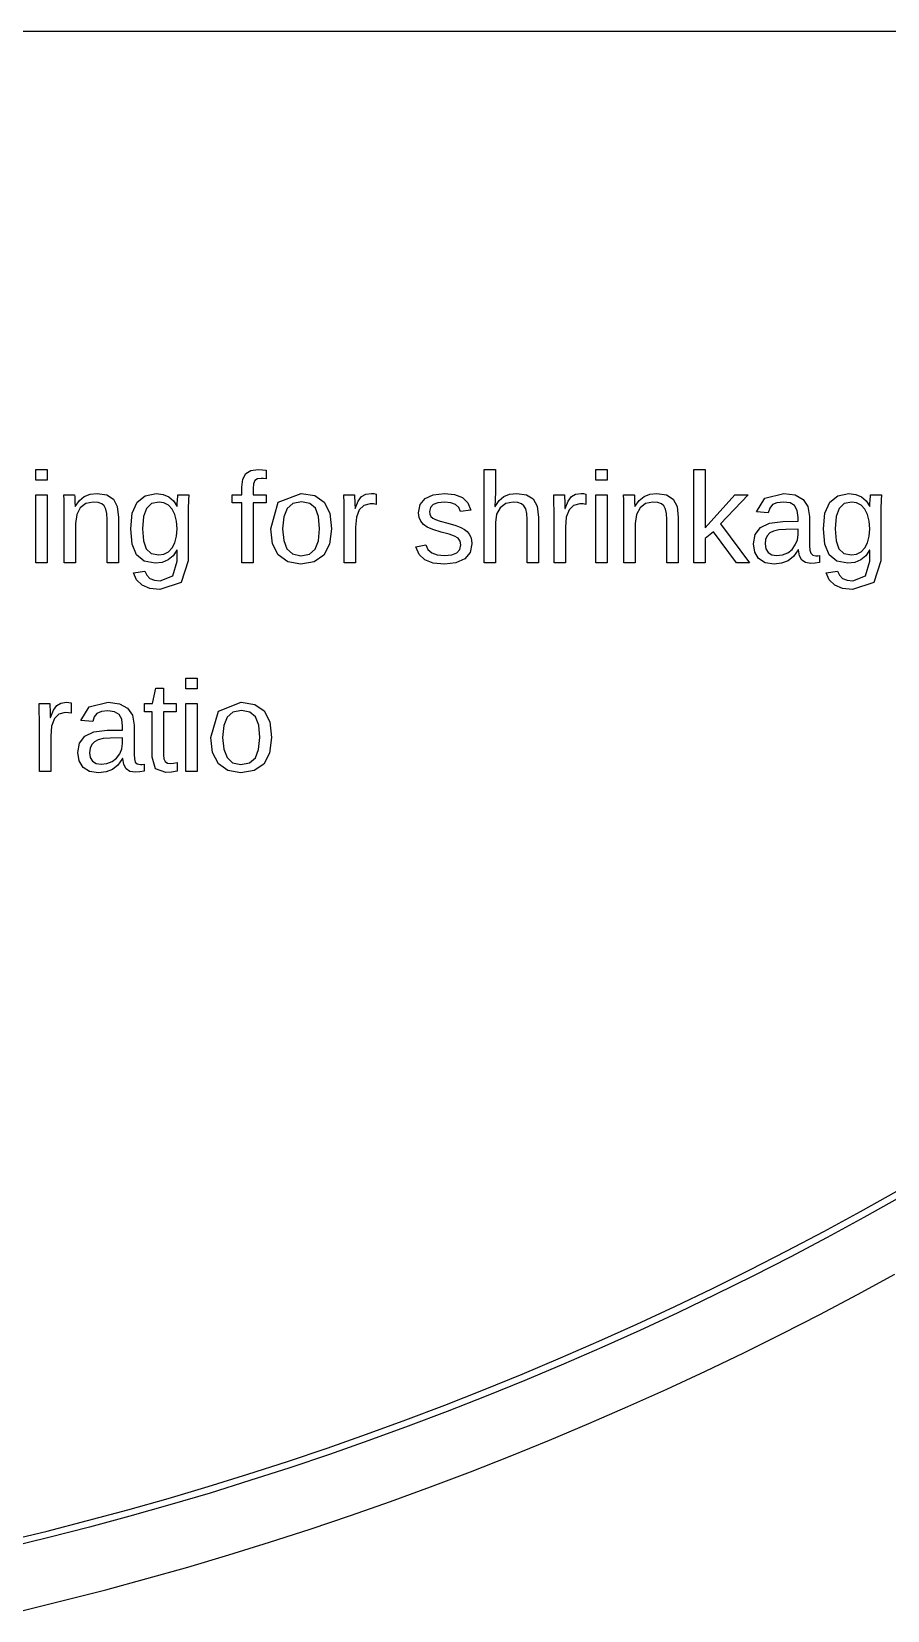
# Model space of a CAD drawing. Extents: x -16 to 132, y -40 to 113.
# Drawn here: x 73.08 to 91.94, y -37.62 to -2.81 of the extents above; entities that cross this region are included whole.
import ezdxf

# ---------------------------------------------------------------- set-up
doc = ezdxf.new("R2010")
doc.units = 0

msp = doc.modelspace()

# ---------------------------------------------------------------- linework, layer by layer
for p, q in [((113.253, -2.81215), (-2.81215, -2.81215)), ((73.1778, -12.7026), (73.1778, -12.464)), ((73.1778, -12.464), (73.4274, -12.464)), ((73.4274, -12.464), (73.4274, -12.7026)), ((77.8015, -12.557), (77.9156, -12.4893)), ((77.9156, -12.4893), (78.0775, -12.4668)), ((78.0775, -12.4668), (78.1735, -12.471)), ((78.1735, -12.471), (78.2536, -12.4835)), ((78.2536, -12.4835), (78.2536, -12.6734)), ((83.0522, -14.5222), (83.0522, -12.464)), ((83.0522, -12.464), (83.3018, -12.464)), ((83.3018, -12.464), (83.3018, -12.9994)), ((85.5117, -12.7026), (85.5117, -12.464)), ((85.5117, -12.464), (85.7614, -12.464)), ((85.7614, -12.464), (85.7614, -12.7026)), ((87.6721, -14.5222), (87.6721, -12.464)), ((87.6721, -12.464), (87.9218, -12.464)), ((87.9218, -12.464), (87.9218, -13.7497)), ((73.4274, -12.7026), (73.1778, -12.7026)), ((77.7113, -12.8524), (77.7339, -12.6759)), ((77.7113, -13.0216), (77.7113, -12.8524)), ((77.7339, -12.6759), (77.8015, -12.557)), ((77.9717, -12.7792), (77.961, -12.887)), ((78.004, -12.7109), (77.9717, -12.7792)), ((78.0601, -12.6745), (78.004, -12.7109)), ((78.1427, -12.6624), (78.0601, -12.6745)), ((78.1947, -12.6651), (78.1427, -12.6624)), ((78.2536, -12.6734), (78.1947, -12.6651)), ((85.7614, -12.7026), (85.5117, -12.7026)), ((73.1778, -14.5222), (73.1778, -13.0216)), ((73.1778, -13.0216), (73.4274, -13.0216)), ((73.4274, -13.0216), (73.4274, -14.5222)), ((73.799, -13.1308), (73.7927, -13.0216)), ((73.7927, -13.0216), (74.0285, -13.0216)), ((73.801, -13.342), (73.799, -13.1308)), ((74.0285, -13.0216), (74.0299, -13.0344)), ((74.0299, -13.0344), (74.0313, -13.059)), ((74.0313, -13.059), (74.0328, -13.0918)), ((74.0328, -13.0918), (74.0347, -13.1291)), ((74.0347, -13.1291), (74.037, -13.1861)), ((74.037, -13.1861), (74.0396, -13.2781)), ((74.0437, -13.2781), (74.1365, -13.1455)), ((74.1365, -13.1455), (74.2428, -13.0583)), ((74.2778, -13.2175), (74.1547, -13.3101)), ((74.2428, -13.0583), (74.3695, -13.01)), ((74.439, -13.1866), (74.2778, -13.2175)), ((74.3695, -13.01), (74.5236, -12.9939)), ((74.5475, -13.1956), (74.439, -13.1866)), ((74.5236, -12.9939), (74.7374, -13.0245)), ((74.6262, -13.2227), (74.5475, -13.1956)), ((74.6814, -13.2702), (74.6262, -13.2227)), ((74.7374, -13.0245), (74.8849, -13.1166)), ((74.8849, -13.1166), (74.9707, -13.2794)), ((75.301, -13.4288), (75.4055, -13.1873)), ((75.4055, -13.1873), (75.5811, -13.0453)), ((75.5811, -13.0453), (75.8292, -12.998)), ((75.7248, -13.2185), (75.6115, -13.3225)), ((75.8902, -13.1838), (75.7248, -13.2185)), ((75.8292, -12.998), (75.9781, -13.0162)), ((75.9993, -13.2014), (75.8902, -13.1838)), ((75.9781, -13.0162), (76.1059, -13.0708)), ((76.0962, -13.2539), (75.9993, -13.2014)), ((76.1059, -13.0708), (76.2097, -13.159)), ((76.2097, -13.159), (76.2869, -13.2781)), ((76.2897, -13.2781), (76.291, -13.2213)), ((76.291, -13.2213), (76.2952, -13.1339)), ((76.2952, -13.1339), (76.3008, -13.0545)), ((76.3008, -13.0545), (76.3063, -13.0216)), ((76.3063, -13.0216), (76.5435, -13.0216)), ((76.5372, -13.1367), (76.5351, -13.3322)), ((76.5435, -13.0216), (76.5372, -13.1367)), ((77.5005, -13.2032), (77.5005, -13.0216)), ((77.5005, -13.0216), (77.7113, -13.0216)), ((77.7113, -13.2032), (77.5005, -13.2032)), ((77.7113, -14.5222), (77.7113, -13.2032)), ((77.961, -12.887), (77.961, -13.0216)), ((77.961, -13.0216), (78.2536, -13.0216)), ((78.2536, -13.2032), (77.961, -13.2032)), ((77.961, -13.2032), (77.961, -14.5222)), ((78.2536, -13.0216), (78.2536, -13.2032)), ((78.3503, -13.7705), (78.5184, -13.188)), ((78.5184, -13.188), (79.0229, -12.9939)), ((78.8383, -13.2142), (78.7102, -13.3219)), ((79.0271, -13.1783), (78.8383, -13.2142)), ((79.0229, -12.9939), (79.3214, -13.0412)), ((79.2135, -13.2135), (79.0271, -13.1783)), ((79.3371, -13.3191), (79.2135, -13.2135)), ((79.3214, -13.0412), (79.5291, -13.1832)), ((79.5291, -13.1832), (79.6508, -13.4247)), ((79.9686, -13.2047), (79.9624, -13.0216)), ((79.9624, -13.0216), (80.1982, -13.0216)), ((79.9707, -13.3711), (79.9686, -13.2047)), ((80.1982, -13.0216), (80.2065, -13.2258)), ((80.2148, -13.3281), (80.2789, -13.1658)), ((80.2789, -13.1658), (80.3521, -13.0646)), ((80.3521, -13.0646), (80.4457, -13.0115)), ((80.5393, -13.2227), (80.4024, -13.2561)), ((80.4457, -13.0115), (80.5712, -12.9939)), ((80.6142, -13.2262), (80.5393, -13.2227)), ((80.5712, -12.9939), (80.6215, -12.9973)), ((80.6215, -12.9973), (80.6725, -13.0077)), ((80.6725, -13.0077), (80.6725, -13.2365)), ((81.6435, -13.2374), (81.7532, -13.1055)), ((81.7532, -13.1055), (81.933, -13.0249)), ((82.0327, -13.1994), (81.93, -13.2379)), ((81.933, -13.0249), (82.1797, -12.998)), ((82.1797, -13.1866), (82.0327, -13.1994)), ((82.1797, -12.998), (82.4025, -13.0198)), ((82.3168, -13.2), (82.1797, -13.1866)), ((82.4231, -13.24), (82.3168, -13.2)), ((82.4025, -13.0198), (82.5742, -13.0854)), ((82.5742, -13.0854), (82.6937, -13.1991)), ((82.6937, -13.1991), (82.7594, -13.3655)), ((83.2969, -13.1741), (83.2929, -13.2452)), ((83.2949, -13.2781), (83.3834, -13.1507)), ((83.3006, -13.0854), (83.2969, -13.1741)), ((83.3018, -12.9994), (83.3006, -13.0854)), ((83.3834, -13.1507), (83.4883, -13.0625)), ((83.5315, -13.2171), (83.4079, -13.3087)), ((83.4883, -13.0625), (83.6164, -13.011)), ((83.6901, -13.1866), (83.5315, -13.2171)), ((83.6164, -13.011), (83.7747, -12.9939)), ((83.7952, -13.1956), (83.6901, -13.1866)), ((83.7747, -12.9939), (83.9868, -13.0242)), ((83.8746, -13.2227), (83.7952, -13.1956)), ((83.9318, -13.269), (83.8746, -13.2227)), ((83.9868, -13.0242), (84.1346, -13.1152)), ((84.1346, -13.1152), (84.2215, -13.2776)), ((84.5928, -13.2047), (84.5866, -13.0216)), ((84.5866, -13.0216), (84.8224, -13.0216)), ((84.5949, -13.3711), (84.5928, -13.2047)), ((84.8224, -13.0216), (84.8307, -13.2258)), ((84.839, -13.3281), (84.9031, -13.1658)), ((84.9031, -13.1658), (84.9763, -13.0646)), ((84.9763, -13.0646), (85.0699, -13.0115)), ((85.1635, -13.2227), (85.0266, -13.2561)), ((85.0699, -13.0115), (85.1954, -12.9939)), ((85.2384, -13.2262), (85.1635, -13.2227)), ((85.1954, -12.9939), (85.2457, -12.9973)), ((85.2457, -12.9973), (85.2967, -13.0077)), ((85.2967, -13.0077), (85.2967, -13.2365)), ((85.5117, -14.5222), (85.5117, -13.0216)), ((85.5117, -13.0216), (85.7614, -13.0216)), ((85.7614, -13.0216), (85.7614, -14.5222)), ((86.1329, -13.1308), (86.1266, -13.0216)), ((86.1266, -13.0216), (86.3624, -13.0216)), ((86.1349, -13.342), (86.1329, -13.1308)), ((86.3624, -13.0216), (86.3638, -13.0344)), ((86.3638, -13.0344), (86.3652, -13.059)), ((86.3652, -13.059), (86.3667, -13.0918)), ((86.3667, -13.0918), (86.3687, -13.1291)), ((86.3687, -13.1291), (86.3709, -13.1861)), ((86.3709, -13.1861), (86.3735, -13.2781)), ((86.3777, -13.2781), (86.4704, -13.1455)), ((86.4704, -13.1455), (86.5767, -13.0583)), ((86.6117, -13.2175), (86.4886, -13.3101)), ((86.5767, -13.0583), (86.7034, -13.01)), ((86.7729, -13.1866), (86.6117, -13.2175)), ((86.7034, -13.01), (86.8575, -12.9939)), ((86.8814, -13.1956), (86.7729, -13.1866)), ((86.8575, -12.9939), (87.0713, -13.0245)), ((86.9601, -13.2227), (86.8814, -13.1956)), ((87.0153, -13.2702), (86.9601, -13.2227)), ((87.0713, -13.0245), (87.2188, -13.1166)), ((87.2188, -13.1166), (87.3046, -13.2794)), ((87.9218, -13.7497), (88.5806, -13.0216)), ((88.8732, -13.0216), (88.2644, -13.6665)), ((88.5806, -13.0216), (88.8732, -13.0216)), ((89.055, -13.3988), (89.2374, -13.0951)), ((89.2374, -13.0951), (89.6569, -12.9939)), ((89.5064, -13.1981), (89.4073, -13.2407)), ((89.6514, -13.1838), (89.5064, -13.1981)), ((89.7956, -13.2036), (89.6514, -13.1838)), ((89.6569, -12.9939), (89.9048, -13.0263)), ((89.8954, -13.2629), (89.7956, -13.2036)), ((89.9048, -13.0263), (90.0827, -13.1235)), ((90.0827, -13.1235), (90.1898, -13.2821)), ((90.5646, -13.4288), (90.6692, -13.1873)), ((90.6692, -13.1873), (90.8448, -13.0453)), ((90.8448, -13.0453), (91.0929, -12.998)), ((90.9885, -13.2185), (90.8751, -13.3225)), ((91.1539, -13.1838), (90.9885, -13.2185)), ((91.0929, -12.998), (91.2418, -13.0162)), ((91.2629, -13.2014), (91.1539, -13.1838)), ((91.2418, -13.0162), (91.3695, -13.0708)), ((91.3598, -13.2539), (91.2629, -13.2014)), ((91.3695, -13.0708), (91.4734, -13.159)), ((91.4734, -13.159), (91.5506, -13.2781)), ((91.5533, -13.2781), (91.5547, -13.2213)), ((91.5547, -13.2213), (91.5589, -13.1339)), ((91.5589, -13.1339), (91.5644, -13.0545)), ((91.5644, -13.0545), (91.57, -13.0216)), ((91.57, -13.0216), (91.8071, -13.0216)), ((91.8009, -13.1367), (91.7988, -13.3322)), ((91.8071, -13.0216), (91.8009, -13.1367)), ((73.801, -14.5222), (73.801, -13.342)), ((74.0396, -13.2781), (74.0437, -13.2781)), ((74.0767, -13.4574), (74.0507, -13.6526)), ((74.1547, -13.3101), (74.0767, -13.4574)), ((74.7192, -13.3406), (74.6814, -13.2702)), ((74.741, -13.439), (74.7192, -13.3406)), ((74.7483, -13.5708), (74.741, -13.439)), ((74.7483, -14.5222), (74.7483, -13.5708)), ((74.9707, -13.2794), (74.9993, -13.5222)), ((74.9993, -13.5222), (74.9993, -14.5222)), ((75.2661, -13.7746), (75.301, -13.4288)), ((75.5459, -13.5042), (75.5241, -13.7719)), ((75.6115, -13.3225), (75.5459, -13.5042)), ((76.1768, -13.3395), (76.0962, -13.2539)), ((76.2369, -13.4564), (76.1768, -13.3395)), ((76.2744, -13.6015), (76.2369, -13.4564)), ((76.2869, -13.2781), (76.2897, -13.2781)), ((76.5351, -13.3322), (76.5351, -14.4792)), ((78.6368, -13.5058), (78.6124, -13.7705)), ((78.7102, -13.3219), (78.6368, -13.5058)), ((79.4062, -13.5023), (79.3371, -13.3191)), ((79.4293, -13.7705), (79.4062, -13.5023)), ((79.6508, -13.4247), (79.6914, -13.7705)), ((79.9707, -14.5222), (79.9707, -13.3711)), ((80.2065, -13.2258), (80.2092, -13.3281)), ((80.2092, -13.3281), (80.2148, -13.3281)), ((80.2408, -13.5193), (80.2203, -13.74)), ((80.3022, -13.3565), (80.2408, -13.5193)), ((80.4024, -13.2561), (80.3022, -13.3565)), ((80.6725, -13.2365), (80.6142, -13.2262)), ((81.6069, -13.4182), (81.6435, -13.2374)), ((81.6197, -13.5205), (81.6069, -13.4182)), ((81.6582, -13.6055), (81.6197, -13.5205)), ((81.8697, -13.3024), (81.8496, -13.3933)), ((81.8496, -13.3933), (81.8579, -13.4515)), ((81.8579, -13.4515), (81.8829, -13.4987)), ((81.93, -13.2379), (81.8697, -13.3024)), ((81.8829, -13.4987), (81.9241, -13.5372)), ((81.9241, -13.5372), (81.9814, -13.5694)), ((81.9814, -13.5694), (82.0826, -13.6041)), ((82.4964, -13.305), (82.4231, -13.24)), ((82.5347, -13.3933), (82.4964, -13.305)), ((82.7594, -13.3655), (82.5347, -13.3933)), ((83.2929, -13.2452), (83.2907, -13.2781)), ((83.2907, -13.2781), (83.2949, -13.2781)), ((83.3283, -13.4519), (83.3018, -13.6374)), ((83.4079, -13.3087), (83.3283, -13.4519)), ((83.9703, -13.3357), (83.9318, -13.269)), ((83.9921, -13.433), (83.9703, -13.3357)), ((83.9994, -13.5708), (83.9921, -13.433)), ((83.9994, -14.5222), (83.9994, -13.5708)), ((84.2215, -13.2776), (84.2504, -13.5222)), ((84.2504, -13.5222), (84.2504, -14.5222)), ((84.5949, -14.5222), (84.5949, -13.3711)), ((84.8307, -13.2258), (84.8335, -13.3281)), ((84.8335, -13.3281), (84.839, -13.3281)), ((84.865, -13.5193), (84.8446, -13.74)), ((84.9264, -13.3565), (84.865, -13.5193)), ((85.0266, -13.2561), (84.9264, -13.3565)), ((85.2967, -13.2365), (85.2384, -13.2262)), ((86.1349, -14.5222), (86.1349, -13.342)), ((86.3735, -13.2781), (86.3777, -13.2781)), ((86.4106, -13.4574), (86.3846, -13.6526)), ((86.4886, -13.3101), (86.4106, -13.4574)), ((87.0531, -13.3406), (87.0153, -13.2702)), ((87.0749, -13.439), (87.0531, -13.3406)), ((87.0822, -13.5708), (87.0749, -13.439)), ((87.0822, -14.5222), (87.0822, -13.5708)), ((87.3046, -13.2794), (87.3332, -13.5222)), ((87.3332, -13.5222), (87.3332, -14.5222)), ((89.3157, -13.4224), (89.055, -13.3988)), ((89.3462, -13.3146), (89.3157, -13.4224)), ((89.4073, -13.2407), (89.3462, -13.3146)), ((89.9537, -13.368), (89.8954, -13.2629)), ((89.9731, -13.525), (89.9537, -13.368)), ((89.9731, -13.6068), (89.9731, -13.525)), ((90.1898, -13.2821), (90.2255, -13.4987)), ((90.2255, -13.4987), (90.2255, -14.1449)), ((90.5298, -13.7746), (90.5646, -13.4288)), ((90.8096, -13.5042), (90.7878, -13.7719)), ((90.8751, -13.3225), (90.8096, -13.5042)), ((91.4404, -13.3395), (91.3598, -13.2539)), ((91.5006, -13.4564), (91.4404, -13.3395)), ((91.5381, -13.6015), (91.5006, -13.4564)), ((91.5506, -13.2781), (91.5533, -13.2781)), ((91.7988, -13.3322), (91.7988, -14.4792)), ((74.0507, -13.6526), (74.0507, -14.5222)), ((75.2985, -14.1148), (75.2661, -13.7746)), ((75.5241, -13.7719), (75.5445, -14.0364)), ((76.2869, -13.7719), (76.2744, -13.6015)), ((76.2744, -13.9385), (76.2869, -13.7719)), ((78.3922, -14.1045), (78.3503, -13.7705)), ((78.6124, -13.7705), (78.6365, -14.0303)), ((79.4052, -14.0364), (79.4293, -13.7705)), ((79.6914, -13.7705), (79.6481, -14.1141)), ((80.2203, -13.74), (80.2203, -14.5222)), ((81.7194, -13.676), (81.6582, -13.6055)), ((81.8004, -13.7351), (81.7194, -13.676)), ((81.9222, -13.789), (81.8004, -13.7351)), ((82.1062, -13.844), (81.9222, -13.789)), ((82.0826, -13.6041), (82.256, -13.6498)), ((82.2851, -13.8911), (82.1062, -13.844)), ((82.256, -13.6498), (82.4266, -13.6979)), ((82.4023, -13.932), (82.2851, -13.8911)), ((82.4266, -13.6979), (82.5417, -13.7421)), ((82.5417, -13.7421), (82.6198, -13.7866)), ((82.6198, -13.7866), (82.6797, -13.8357)), ((82.6797, -13.8357), (82.7246, -13.891)), ((82.7246, -13.891), (82.758, -13.9543)), ((83.3018, -13.6374), (83.3018, -14.5222)), ((84.8446, -13.74), (84.8446, -14.5222)), ((86.3846, -13.6526), (86.3846, -14.5222)), ((88.1049, -13.8371), (87.9218, -13.9882)), ((88.6125, -14.5222), (88.1049, -13.8371)), ((88.2644, -13.6665), (88.9051, -14.5222)), ((88.9884, -14.1033), (89.0267, -13.8974)), ((89.0267, -13.8974), (89.1417, -13.7455)), ((89.1417, -13.7455), (89.3419, -13.6498)), ((89.3526, -13.8655), (89.2935, -13.9258)), ((89.3419, -13.6498), (89.6361, -13.6124)), ((89.4329, -13.8232), (89.3526, -13.8655)), ((89.5451, -13.7975), (89.4329, -13.8232)), ((89.6999, -13.7871), (89.5451, -13.7975)), ((89.6361, -13.6124), (89.9731, -13.6068)), ((89.9731, -13.7816), (89.6999, -13.7871)), ((89.9577, -14.0186), (89.9731, -13.905)), ((89.9731, -13.905), (89.9731, -13.7816)), ((90.5622, -14.1148), (90.5298, -13.7746)), ((90.7878, -13.7719), (90.8082, -14.0364)), ((91.5506, -13.7719), (91.5381, -13.6015)), ((91.5381, -13.9385), (91.5506, -13.7719)), ((75.3958, -14.3502), (75.2985, -14.1148)), ((75.5445, -14.0364), (75.6059, -14.2143)), ((75.6059, -14.2143), (75.7169, -14.3152)), ((76.0955, -14.2795), (76.1766, -14.195)), ((76.1766, -14.195), (76.2369, -14.0805)), ((76.2841, -14.2434), (76.2002, -14.3698)), ((76.2369, -14.0805), (76.2744, -13.9385)), ((76.2869, -14.2434), (76.2841, -14.2434)), ((76.2869, -14.4847), (76.2869, -14.2434)), ((78.5181, -14.3495), (78.3922, -14.1045)), ((78.6365, -14.0303), (78.7088, -14.2164)), ((78.7088, -14.2164), (78.8327, -14.3282)), ((79.2044, -14.3294), (79.3329, -14.2212)), ((79.3329, -14.2212), (79.4052, -14.0364)), ((79.6481, -14.1141), (79.5181, -14.3571)), ((81.5473, -14.1699), (81.7678, -14.1269)), ((81.6196, -14.3396), (81.5473, -14.1699)), ((81.7678, -14.1269), (81.8167, -14.2314)), ((81.8167, -14.2314), (81.8995, -14.3038)), ((82.482, -13.9827), (82.4023, -13.932)), ((82.455, -14.3017), (82.521, -14.2289)), ((82.5278, -14.0465), (82.482, -13.9827)), ((82.521, -14.2289), (82.5431, -14.1269)), ((82.5431, -14.1269), (82.5278, -14.0465)), ((82.7858, -14.1075), (82.7457, -14.2954)), ((82.758, -13.9543), (82.7788, -14.0262)), ((82.7788, -14.0262), (82.7858, -14.1075)), ((87.9218, -13.9882), (87.9218, -14.5222)), ((89.0169, -14.2892), (88.9884, -14.1033)), ((89.2571, -14.0059), (89.245, -14.1075)), ((89.245, -14.1075), (89.2615, -14.2157)), ((89.2935, -13.9258), (89.2571, -14.0059)), ((89.2615, -14.2157), (89.3109, -14.2961)), ((89.7429, -14.3003), (89.8384, -14.2263)), ((89.8384, -14.2263), (89.9114, -14.129)), ((89.9731, -14.2351), (89.8696, -14.3819)), ((89.9114, -14.129), (89.9577, -14.0186)), ((89.9814, -14.2351), (89.9731, -14.2351)), ((90.0034, -14.3698), (89.9814, -14.2351)), ((90.2255, -14.1449), (90.2328, -14.2422)), ((90.2328, -14.2422), (90.2547, -14.3121)), ((90.6595, -14.3502), (90.5622, -14.1148)), ((90.8082, -14.0364), (90.8696, -14.2143)), ((90.8696, -14.2143), (90.9805, -14.3152)), ((91.3591, -14.2795), (91.4403, -14.195)), ((91.4403, -14.195), (91.5006, -14.0805)), ((91.5478, -14.2434), (91.4639, -14.3698)), ((91.5006, -14.0805), (91.5381, -13.9385)), ((91.5506, -14.2434), (91.5478, -14.2434)), ((91.5506, -14.4847), (91.5506, -14.2434)), ((73.4274, -14.5222), (73.1778, -14.5222)), ((74.0507, -14.5222), (73.801, -14.5222)), ((74.9993, -14.5222), (74.7483, -14.5222)), ((75.562, -14.4875), (75.3958, -14.3502)), ((75.8015, -14.5333), (75.562, -14.4875)), ((75.7169, -14.3152), (75.8861, -14.3488)), ((75.9561, -14.5151), (75.8015, -14.5333)), ((75.8861, -14.3488), (75.9974, -14.3315)), ((76.0899, -14.4605), (75.9561, -14.5151)), ((75.9974, -14.3315), (76.0955, -14.2795)), ((76.2002, -14.3698), (76.0899, -14.4605)), ((76.1936, -14.8124), (76.2869, -14.4847)), ((76.5351, -14.4792), (76.3781, -14.9535)), ((77.961, -14.5222), (77.7113, -14.5222)), ((78.7261, -14.4998), (78.5181, -14.3495)), ((79.0146, -14.5499), (78.7261, -14.4998)), ((78.8327, -14.3282), (79.0118, -14.3655)), ((79.0118, -14.3655), (79.2044, -14.3294)), ((79.3055, -14.5017), (79.0146, -14.5499)), ((79.5181, -14.3571), (79.3055, -14.5017)), ((80.2203, -14.5222), (79.9707, -14.5222)), ((81.7449, -14.4577), (81.6196, -14.3396)), ((81.9288, -14.5269), (81.7449, -14.4577)), ((81.8995, -14.3038), (82.0188, -14.3459)), ((82.1769, -14.5499), (81.9288, -14.5269)), ((82.0188, -14.3459), (82.1769, -14.3599)), ((82.1769, -14.3599), (82.3414, -14.3454)), ((82.4333, -14.5211), (82.1769, -14.5499)), ((82.3414, -14.3454), (82.455, -14.3017)), ((82.6256, -14.4348), (82.4333, -14.5211)), ((82.7457, -14.2954), (82.6256, -14.4348)), ((83.3018, -14.5222), (83.0522, -14.5222)), ((84.2504, -14.5222), (83.9994, -14.5222)), ((84.8446, -14.5222), (84.5949, -14.5222)), ((85.7614, -14.5222), (85.5117, -14.5222)), ((86.3846, -14.5222), (86.1349, -14.5222)), ((87.3332, -14.5222), (87.0822, -14.5222)), ((87.9218, -14.5222), (87.6721, -14.5222)), ((88.9051, -14.5222), (88.6125, -14.5222)), ((89.1021, -14.4306), (89.0169, -14.2892)), ((89.244, -14.5201), (89.1021, -14.4306)), ((89.4419, -14.5499), (89.244, -14.5201)), ((89.3109, -14.2961), (89.3908, -14.3461)), ((89.3908, -14.3461), (89.4988, -14.3627)), ((89.6099, -14.5321), (89.4419, -14.5499)), ((89.4988, -14.3627), (89.6285, -14.3471)), ((89.7505, -14.4785), (89.6099, -14.5321)), ((89.6285, -14.3471), (89.7429, -14.3003)), ((89.8696, -14.3819), (89.7505, -14.4785)), ((90.0528, -14.4632), (90.0034, -14.3698)), ((90.1349, -14.5179), (90.0528, -14.4632)), ((90.2547, -14.536), (90.1349, -14.5179)), ((90.2547, -14.3121), (90.297, -14.3542)), ((90.3521, -14.5305), (90.2547, -14.536)), ((90.297, -14.3542), (90.3656, -14.3682)), ((90.4474, -14.5139), (90.3521, -14.5305)), ((90.3656, -14.3682), (90.4041, -14.3658)), ((90.4041, -14.3658), (90.4474, -14.3585)), ((90.4474, -14.3585), (90.4474, -14.5139)), ((90.8257, -14.4875), (90.6595, -14.3502)), ((91.0651, -14.5333), (90.8257, -14.4875)), ((90.9805, -14.3152), (91.1497, -14.3488)), ((91.2198, -14.5151), (91.0651, -14.5333)), ((91.1497, -14.3488), (91.261, -14.3315)), ((91.3536, -14.4605), (91.2198, -14.5151)), ((91.261, -14.3315), (91.3591, -14.2795)), ((91.4639, -14.3698), (91.3536, -14.4605)), ((91.4573, -14.8124), (91.5506, -14.4847)), ((91.7988, -14.4792), (91.6417, -14.9535)), ((75.3285, -14.7413), (75.5796, -14.7052)), ((75.3961, -14.8985), (75.3285, -14.7413)), ((75.5158, -15.0152), (75.3961, -14.8985)), ((75.5796, -14.7052), (75.6196, -14.7973)), ((75.6196, -14.7973), (75.6898, -14.8654)), ((75.6898, -14.8654), (75.7885, -14.9076)), ((75.7885, -14.9076), (75.9138, -14.9216)), ((76.3781, -14.9535), (75.9069, -15.1116)), ((75.9138, -14.9216), (76.1936, -14.8124)), ((90.5922, -14.7413), (90.8432, -14.7052)), ((90.6598, -14.8985), (90.5922, -14.7413)), ((90.7794, -15.0152), (90.6598, -14.8985)), ((90.8432, -14.7052), (90.8833, -14.7973)), ((90.8833, -14.7973), (90.9535, -14.8654)), ((90.9535, -14.8654), (91.0521, -14.9076)), ((91.0521, -14.9076), (91.1775, -14.9216)), ((91.6417, -14.9535), (91.1705, -15.1116)), ((91.1775, -14.9216), (91.4573, -14.8124)), ((75.6863, -15.0875), (75.5158, -15.0152)), ((75.9069, -15.1116), (75.6863, -15.0875)), ((90.95, -15.0875), (90.7794, -15.0152)), ((91.1705, -15.1116), (90.95, -15.0875)), ((75.7494, -17.6233), (75.823, -17.2876)), ((75.823, -17.2876), (75.9894, -17.2876)), ((75.9894, -17.2876), (75.9894, -17.6233)), ((76.4841, -17.3043), (76.4841, -17.0657)), ((76.4841, -17.0657), (76.7337, -17.0657)), ((76.7337, -17.3043), (76.4841, -17.3043)), ((76.7337, -17.0657), (76.7337, -17.3043)), ((73.2517, -17.8064), (73.2455, -17.6233)), ((73.2455, -17.6233), (73.4813, -17.6233)), ((73.4813, -17.6233), (73.4896, -17.8275)), ((73.562, -17.7675), (73.6352, -17.6663)), ((73.6352, -17.6663), (73.7288, -17.6132)), ((73.7288, -17.6132), (73.8543, -17.5956)), ((73.8543, -17.5956), (73.9046, -17.599)), ((73.9046, -17.599), (73.9556, -17.6094)), ((73.9556, -17.6094), (73.9556, -17.8382)), ((74.1679, -18.0005), (74.3502, -17.6968)), ((74.3502, -17.6968), (74.7698, -17.5956)), ((74.7698, -17.5956), (75.0177, -17.628)), ((75.0177, -17.628), (75.1955, -17.7252)), ((75.1955, -17.7252), (75.3027, -17.8838)), ((75.5664, -17.8049), (75.5664, -17.6233)), ((75.5664, -17.6233), (75.7494, -17.6233)), ((75.9894, -17.6233), (76.2668, -17.6233)), ((76.2668, -17.6233), (76.2668, -17.8049)), ((76.4841, -19.1239), (76.4841, -17.6233)), ((76.4841, -17.6233), (76.7337, -17.6233)), ((76.7337, -17.6233), (76.7337, -19.1239)), ((77.1978, -17.7897), (77.7023, -17.5956)), ((77.7023, -17.5956), (78.0008, -17.6429)), ((78.0008, -17.6429), (78.2085, -17.7849)), ((73.2538, -17.9728), (73.2517, -17.8064)), ((73.2538, -19.1239), (73.2538, -17.9728)), ((73.4896, -17.8275), (73.4924, -17.9298)), ((73.4924, -17.9298), (73.4979, -17.9298)), ((73.4979, -17.9298), (73.562, -17.7675)), ((73.5853, -17.9582), (73.5239, -18.121)), ((73.6855, -17.8578), (73.5853, -17.9582)), ((73.8224, -17.8244), (73.6855, -17.8578)), ((73.8973, -17.8279), (73.8224, -17.8244)), ((73.9556, -17.8382), (73.8973, -17.8279)), ((74.4286, -18.0241), (74.1679, -18.0005)), ((74.4591, -17.9163), (74.4286, -18.0241)), ((74.5201, -17.8424), (74.4591, -17.9163)), ((74.6193, -17.7998), (74.5201, -17.8424)), ((74.7642, -17.7855), (74.6193, -17.7998)), ((74.9085, -17.8053), (74.7642, -17.7855)), ((75.0083, -17.8646), (74.9085, -17.8053)), ((75.0666, -17.9697), (75.0083, -17.8646)), ((75.086, -18.1267), (75.0666, -17.9697)), ((75.3027, -17.8838), (75.3384, -18.1004)), ((75.7397, -17.8049), (75.5664, -17.8049)), ((75.7397, -18.8063), (75.7397, -17.8049)), ((76.2668, -17.8049), (75.9894, -17.8049)), ((75.9894, -17.8049), (75.9894, -18.7522)), ((77.0297, -18.3722), (77.1978, -17.7897)), ((77.3896, -17.9236), (77.3162, -18.1075)), ((77.5177, -17.8159), (77.3896, -17.9236)), ((77.7065, -17.78), (77.5177, -17.8159)), ((77.8928, -17.8152), (77.7065, -17.78)), ((78.0164, -17.9208), (77.8928, -17.8152)), ((78.0856, -18.104), (78.0164, -17.9208)), ((78.2085, -17.7849), (78.3302, -18.0264)), ((78.3302, -18.0264), (78.3708, -18.3722)), ((73.5239, -18.121), (73.5035, -18.3417)), ((73.5035, -18.3417), (73.5035, -19.1239)), ((74.1396, -18.4991), (74.2545, -18.3472)), ((74.2545, -18.3472), (74.4548, -18.2515)), ((74.4548, -18.2515), (74.749, -18.2141)), ((74.5458, -18.4249), (74.4655, -18.4672)), ((74.658, -18.3992), (74.5458, -18.4249)), ((74.8128, -18.3888), (74.658, -18.3992)), ((74.749, -18.2141), (75.086, -18.2085)), ((75.086, -18.3833), (74.8128, -18.3888)), ((75.086, -18.2085), (75.086, -18.1267)), ((75.086, -18.5067), (75.086, -18.3833)), ((75.3384, -18.1004), (75.3384, -18.7466)), ((77.0716, -18.7062), (77.0297, -18.3722)), ((77.3162, -18.1075), (77.2918, -18.3722)), ((77.2918, -18.3722), (77.3159, -18.632)), ((78.0846, -18.6381), (78.1087, -18.3722)), ((78.1087, -18.3722), (78.0856, -18.104)), ((78.3708, -18.3722), (78.3274, -18.7158)), ((74.1013, -18.705), (74.1396, -18.4991)), ((74.1297, -18.8909), (74.1013, -18.705)), ((74.37, -18.6076), (74.3579, -18.7092)), ((74.3579, -18.7092), (74.3743, -18.8174)), ((74.4064, -18.5275), (74.37, -18.6076)), ((74.4655, -18.4672), (74.4064, -18.5275)), ((74.9513, -18.828), (75.0243, -18.7307)), ((75.0243, -18.7307), (75.0706, -18.6203)), ((75.0706, -18.6203), (75.086, -18.5067)), ((75.3384, -18.7466), (75.3457, -18.8439)), ((75.9894, -18.7522), (75.9982, -18.8443)), ((77.1975, -18.9512), (77.0716, -18.7062)), ((77.3159, -18.632), (77.3882, -18.8181)), ((78.0123, -18.8229), (78.0846, -18.6381)), ((78.3274, -18.7158), (78.1974, -18.9588)), ((73.5035, -19.1239), (73.2538, -19.1239)), ((74.215, -19.0323), (74.1297, -18.8909)), ((74.3568, -19.1218), (74.215, -19.0323)), ((74.5548, -19.1516), (74.3568, -19.1218)), ((74.3743, -18.8174), (74.4237, -18.8978)), ((74.4237, -18.8978), (74.5037, -18.9478)), ((74.5037, -18.9478), (74.6117, -18.9644)), ((74.7228, -19.1338), (74.5548, -19.1516)), ((74.6117, -18.9644), (74.7413, -18.9488)), ((74.8634, -19.0802), (74.7228, -19.1338)), ((74.7413, -18.9488), (74.8557, -18.902)), ((74.8557, -18.902), (74.9513, -18.828)), ((74.9825, -18.9836), (74.8634, -19.0802)), ((75.086, -18.8368), (74.9825, -18.9836)), ((75.0943, -18.8368), (75.086, -18.8368)), ((75.1163, -18.9715), (75.0943, -18.8368)), ((75.1657, -19.0649), (75.1163, -18.9715)), ((75.2477, -19.1196), (75.1657, -19.0649)), ((75.3675, -19.1377), (75.2477, -19.1196)), ((75.3457, -18.8439), (75.3675, -18.9138)), ((75.3675, -18.9138), (75.4098, -18.9559)), ((75.465, -19.1322), (75.3675, -19.1377)), ((75.4098, -18.9559), (75.4785, -18.9699)), ((75.5603, -19.1156), (75.465, -19.1322)), ((75.4785, -18.9699), (75.517, -18.9675)), ((75.517, -18.9675), (75.5603, -18.9602)), ((75.5603, -18.9602), (75.5603, -19.1156)), ((75.8146, -19.0611), (75.7397, -18.8063)), ((76.0393, -19.1461), (75.8146, -19.0611)), ((75.9982, -18.8443), (76.0247, -18.9041)), ((76.0247, -18.9041), (76.0731, -18.9368)), ((76.1669, -19.1377), (76.0393, -19.1461)), ((76.0731, -18.9368), (76.1475, -18.9478)), ((76.1475, -18.9478), (76.2085, -18.9429)), ((76.2917, -19.1128), (76.1669, -19.1377)), ((76.2085, -18.9429), (76.2917, -18.9283)), ((76.2917, -18.9283), (76.2917, -19.1128)), ((76.7337, -19.1239), (76.4841, -19.1239)), ((77.4055, -19.1015), (77.1975, -18.9512)), ((77.3882, -18.8181), (77.5121, -18.9299)), ((77.694, -19.1516), (77.4055, -19.1015)), ((77.5121, -18.9299), (77.6912, -18.9672)), ((77.6912, -18.9672), (77.8838, -18.9311)), ((77.9849, -19.1034), (77.694, -19.1516)), ((77.8838, -18.9311), (78.0123, -18.8229)), ((78.1974, -18.9588), (77.9849, -19.1034)), ((91.348, -28.8259), (92.1508, -28.3777)), ((92.2247, -28.5082), (91.4203, -28.9574)), ((90.5398, -29.2643), (91.348, -28.8259)), ((91.4203, -28.9574), (90.6105, -29.3966)), ((89.7263, -29.6928), (90.5398, -29.2643)), ((90.6105, -29.3966), (89.7953, -29.8259)), ((88.9075, -30.1112), (89.7263, -29.6928)), ((89.7953, -29.8259), (88.975, -30.2452)), ((88.0837, -30.5196), (88.9075, -30.1112)), ((88.975, -30.2452), (88.1495, -30.6544)), ((91.2822, -30.6534), (92.1075, -30.2057)), ((87.255, -30.9178), (88.0837, -30.5196)), ((86.4214, -31.3058), (87.255, -30.9178)), ((88.1495, -30.6544), (87.3191, -31.0534)), ((90.4516, -31.0908), (91.2822, -30.6534)), ((85.5831, -31.6835), (86.4214, -31.3058)), ((87.3191, -31.0534), (86.4838, -31.4422)), ((89.6157, -31.518), (90.4516, -31.0908)), ((86.4838, -31.4422), (85.6439, -31.8207)), ((88.7745, -31.935), (89.6157, -31.518)), ((84.7402, -32.051), (85.5831, -31.6835)), ((85.6439, -31.8207), (84.7993, -32.1889)), ((87.9284, -32.3416), (88.7745, -31.935)), ((83.8929, -32.4081), (84.7402, -32.051)), ((84.7993, -32.1889), (83.9503, -32.5466)), ((87.0773, -32.7377), (87.9284, -32.3416)), ((83.0413, -32.7547), (83.8929, -32.4081)), ((83.9503, -32.5466), (83.097, -32.894)), ((82.1855, -33.0909), (83.0413, -32.7547)), ((83.097, -32.894), (82.2395, -33.2308)), ((86.2214, -33.1234), (87.0773, -32.7377)), ((81.3257, -33.4165), (82.1855, -33.0909)), ((82.2395, -33.2308), (81.3779, -33.5571)), ((85.3608, -33.4986), (86.2214, -33.1234)), ((79.5943, -34.036), (80.4619, -33.7316)), ((80.4619, -33.7316), (81.3257, -33.4165)), ((81.3779, -33.5571), (80.5124, -33.8728)), ((84.4957, -33.8632), (85.3608, -33.4986)), ((78.723, -34.3298), (79.5943, -34.036)), ((80.5124, -33.8728), (79.6431, -34.1779)), ((83.6262, -34.2171), (84.4957, -33.8632)), ((77.8482, -34.6128), (78.723, -34.3298)), ((79.6431, -34.1779), (78.7701, -34.4722)), ((82.7524, -34.5603), (83.6262, -34.2171)), ((76.97, -34.8851), (77.8482, -34.6128)), ((77.8935, -34.7558), (77.0135, -35.0287)), ((78.7701, -34.4722), (77.8935, -34.7558)), ((81.8744, -34.8928), (82.7524, -34.5603)), ((75.2038, -35.3973), (76.0885, -35.1466)), ((76.0885, -35.1466), (76.97, -34.8851)), ((77.0135, -35.0287), (76.1303, -35.2907)), ((80.9925, -35.2145), (81.8744, -34.8928)), ((74.3162, -35.6371), (75.2038, -35.3973)), ((76.1303, -35.2907), (75.2439, -35.5419)), ((80.1066, -35.5253), (80.9925, -35.2145)), ((73.4257, -35.866), (74.3162, -35.6371)), ((74.3544, -35.7821), (73.4621, -36.0115)), ((75.2439, -35.5419), (74.3544, -35.7821)), ((78.3239, -36.1143), (79.217, -35.8253)), ((79.217, -35.8253), (80.1066, -35.5253)), ((72.5324, -36.0839), (73.4257, -35.866)), ((73.4621, -36.0115), (72.5671, -36.2298)), ((77.4272, -36.3923), (78.3239, -36.1143)), ((76.5271, -36.6593), (77.4272, -36.3923)), ((75.6239, -36.9153), (76.5271, -36.6593)), ((73.8084, -37.3938), (74.7176, -37.1601)), ((74.7176, -37.1601), (75.6239, -36.9153)), ((72.8963, -37.6163), (73.8084, -37.3938))]:
    msp.add_line(p, q)

doc.saveas('drawing.dxf')
